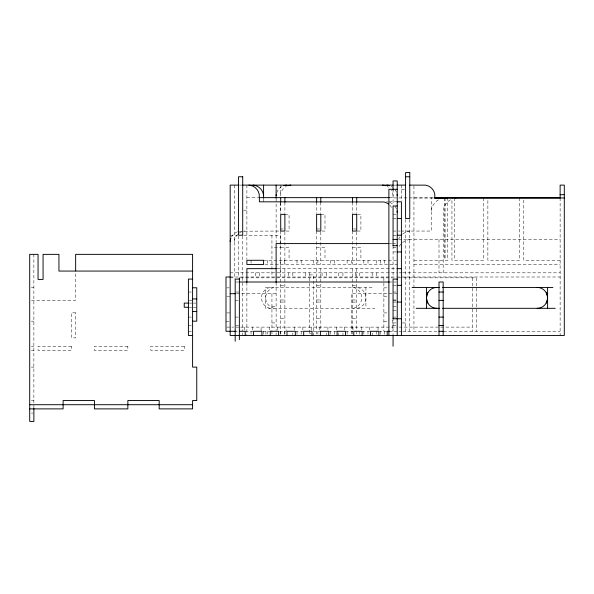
<?xml version="1.0" encoding="UTF-8"?>
<svg xmlns="http://www.w3.org/2000/svg" width="594" height="594" viewBox="0 0 594 594"><rect width="100%" height="100%" fill="white"/><g stroke="black" fill="none" stroke-linecap="round" stroke-linejoin="round"><path stroke-width="0.45" stroke-dasharray="2.97 2.23" d="M431.296 210.707L431.355 210.068A14.768 14.768 0 0 1 439.144 199.406M234.348 241.602L234.526 240.228A11.486 11.486 0 0 1 237.667 234.363M239.345 231.222L280.294 231.051M243.525 231.222L244.899 231.051M410.038 231.051L409.4 231.111A14.768 14.768 0 0 0 401.41 235.231M410.038 239.404L409.4 239.464A14.768 14.768 0 0 0 398.73 247.253M239.865 185.113L242.708 185.113M393.065 185.113L397.238 185.113M401.418 189.286L405.591 189.286M246.881 197.639L258.769 197.639M389.426 197.639L393.065 197.639M393.688 197.906L434.036 197.906M413.944 197.973L434.058 197.973M397.238 201.819L386.694 201.819L388.068 201.99M243.54 210.172L246.881 210.172M284.89 214.345L289.063 214.345L289.063 231.051L284.89 231.051M320.805 214.345L324.985 214.345L324.985 231.051L320.805 231.051L320.805 264.464M357.558 214.345L360.9 214.345L360.9 231.051L356.727 231.051M393.065 214.345L397.238 214.345M393.065 218.525L397.238 218.525M280.71 228.965L283.219 228.965M316.632 228.965L320.805 228.965M353.385 228.965L356.727 228.965M393.065 231.051L399.977 231.051M400.891 231.051L431.296 231.051L431.296 197.906M230.175 235.231L237.437 235.231M243.792 235.231L280.294 235.231L280.294 247.757L271.941 247.757M393.065 235.231L397.238 235.231M398.522 239.404L560.127 239.404M389.842 243.585L391.691 243.585M392.612 243.585L396.309 243.585M280.71 247.757L289.063 247.757L289.063 260.291M316.632 247.757L324.985 247.757L324.985 260.291M352.546 247.757L360.9 247.757L360.9 260.291M393.065 247.757L397.238 247.757M393.065 251.938L397.238 251.938M263.588 260.291L397.238 260.291M413.944 260.291L447.772 260.291L447.772 197.973M560.127 260.291L523.789 260.291L523.789 197.973M264.976 264.464L397.238 264.464M413.944 264.464L560.127 264.464M277.056 268.644L397.238 268.644M230.175 272.817L397.238 272.817M399.057 272.817L401.878 272.817M402.687 272.817L560.127 272.817M309.533 274.903L313.706 274.903L313.706 335.469M230.175 276.997L560.127 276.997M230.175 277.829L234.808 277.829M240.362 277.829L392.374 277.829M398.596 277.829L476.596 277.829L476.596 331.289M236.026 282.009L238.528 282.009M389.36 282.009L392.137 282.009M393.896 282.009L396.406 282.009M280.71 285.35L284.89 285.35M316.632 285.35L320.805 285.35M352.546 285.35L356.727 285.35M393.065 285.35L397.238 285.35M372.096 287.437L265.674 287.437L265.674 308.316L374.933 308.316M31.371 287.771L33.873 287.771M226.834 287.852L229.343 287.852M383.873 287.852L388.053 287.852M188.409 292.033L192.59 292.033M236.026 292.033L239.367 292.033M393.065 292.033L397.238 292.033M236.531 293.703L276.121 293.703M397.238 293.703L351.292 293.703L351.292 335.469M226.834 296.206L230.175 296.206M383.873 296.206L388.053 296.206M280.71 299.963L284.89 299.963M316.632 299.963L320.805 299.963M352.546 299.963L356.727 299.963M393.065 299.963L397.238 299.963M31.541 300.297L75.646 300.297L75.646 272.735M189.248 300.386L192.59 300.386M235.187 300.386L238.528 300.386M393.065 300.386L397.238 300.386M280.71 302.056L284.89 302.056M316.632 302.056L320.805 302.056M352.546 302.056L356.727 302.056M393.065 302.056L397.238 302.056M189.248 303.096L192.59 303.096M193.421 303.096L195.931 303.096M271.941 306.229L276.121 306.229M393.065 306.229L396.406 306.229M189.248 307.276L191.751 307.276M193.421 307.276L196.763 307.276M393.065 310.41L396.406 310.41M226.834 312.912L230.175 312.912M383.873 312.912L388.053 312.912M188.409 317.092L192.59 317.092M235.187 317.092L238.528 317.092M393.065 317.092L397.238 317.092M280.71 318.763L284.89 318.763M316.632 318.763L320.805 318.763M352.546 318.763L356.727 318.763M31.371 321.183L33.873 321.183M226.002 321.265L229.343 321.265M383.873 321.265L388.053 321.265M271.941 322.936L276.121 322.936M393.065 322.936L397.238 322.936M402.249 322.936L405.591 322.936M188.409 325.445L191.751 325.445M236.026 325.445L238.528 325.445M393.065 325.445L396.406 325.445M226.834 327.116L230.175 327.116M231.846 327.116L233.516 327.116M236.026 327.116L239.738 327.116M240.667 327.116L397.238 327.116M399.094 327.116L472.416 327.116M188.409 331.289L191.751 331.289M234.348 331.289L239.367 331.289M245.211 331.289L253.564 331.289M271.035 331.289L261.085 331.289L261.085 327.116M279.551 331.289L286.145 331.289L286.145 327.116M295.329 331.289L303.326 331.289M312.993 331.289L320.805 331.289L320.805 268.644M336.664 331.289L327.91 331.289L327.91 327.116M345.448 331.289L353.088 331.289M370.203 331.289L361.323 331.289L361.323 327.116M378.861 331.289L388.053 331.289M388.884 331.289L397.238 331.289M399.086 331.289L401.878 331.289M402.777 331.289L438.075 331.289M443.644 331.289L560.127 331.289M309.533 333.375L311.204 333.375M31.371 346.243L33.873 346.243M31.371 350.415L33.873 350.415M31.371 367.122L33.873 367.122M31.371 400.534L33.873 400.534M31.371 413.068L33.041 413.068M393.065 195.656L392.886 194.283A11.486 11.486 0 0 0 390.852 189.694M560.127 197.965L560.127 335.469M519.609 197.973L519.609 260.291L487.867 260.291L487.867 197.973M483.694 197.973L483.694 260.291L451.952 260.291L451.952 197.973M472.416 277.829L472.416 331.289M454.529 197.973L454.529 260.291M445.099 197.973L445.099 260.291M444.342 197.973L444.342 260.291M443.183 272.817L443.235 210.128A14.768 14.768 0 0 1 453.125 198.574M439.003 239.404L439.003 272.817M413.944 186.026L413.944 331.289M409.771 219.416L409.771 331.289M405.591 219.416L405.591 331.289M401.418 185.113L401.418 200.891M393.065 189.286L393.065 205.064M393.065 246.176L393.065 278.141M393.065 318.02L393.065 335.469M392.226 320.225L392.226 331.289M384.704 260.291L384.704 264.464M384.704 331.289L384.704 335.469M383.873 277.829L383.873 331.289M380.531 260.291L380.531 264.464M380.531 331.289L380.531 335.469M378.029 327.116L378.029 330.457M376.358 260.291L376.358 264.464M376.351 272.817L376.351 276.997M376.358 331.289L376.358 335.469M372.178 272.817L372.178 276.997M372.178 332.959L372.178 335.469M369.676 327.116L369.676 331.289M367.998 260.291L367.998 264.464M367.998 331.289L367.998 335.469M365.911 287.437L365.911 308.316M363.825 260.291L363.825 264.464M363.825 331.289L363.825 335.469M359.645 272.817L359.645 276.997M359.652 331.289L359.652 335.469M356.727 202.25L356.727 213.454M356.727 231.979L356.727 264.464M356.727 268.644L356.727 335.469M355.472 272.817L355.472 276.997M352.97 327.116L352.97 330.457M352.546 202.25L352.546 213.454M352.546 231.051L352.546 264.464M352.546 268.644L352.546 335.469M351.292 260.291L351.292 264.464M347.119 260.291L347.119 264.464M347.119 331.289L347.119 335.469M344.617 327.116L344.617 331.289M342.938 272.817L342.938 276.997M342.946 332.959L342.946 335.469M338.766 272.817L338.766 276.997M338.766 332.959L338.766 335.469M336.263 327.116L336.263 331.289M334.585 260.291L334.585 264.464M334.585 331.289L334.585 335.469M330.413 260.291L330.413 264.464M330.413 331.289L330.413 335.469M326.232 272.817L326.232 276.997M326.24 332.959L326.24 335.469M322.059 272.817L322.059 276.997M320.805 202.25L320.805 213.454M319.557 327.116L319.557 331.289M317.879 260.291L317.887 264.464M317.879 331.289L317.879 335.469M316.632 202.25L316.632 213.454M316.632 231.051L316.632 264.464M316.632 268.644L316.632 335.469M313.706 260.291L313.706 264.464M311.204 327.116L311.204 331.289M309.526 272.817L309.533 333.798M305.353 272.817L305.353 276.997M302.851 327.116L302.851 331.289M301.173 260.291L301.173 264.464M301.173 331.289L301.173 335.469M297 260.291L297 264.464M297 331.289L297 335.469M294.498 327.116L294.498 331.289M292.82 272.817L292.827 276.997M292.827 332.959L292.827 335.469M288.647 272.817L288.647 276.997M284.89 202.25L284.89 213.454M284.89 231.979L284.89 264.464M284.89 268.644L284.89 335.469M284.467 260.291L284.467 264.464M284.467 331.289L284.467 335.469M280.71 202.25L280.71 213.454M280.71 231.051L280.71 264.464M280.71 268.644L280.71 335.469M280.294 185.113L280.294 195.656L280.465 194.283A11.486 11.486 0 0 1 286.301 186.419M280.294 202.918L280.294 212.897M280.294 260.291L280.294 272.817M280.294 331.289L280.294 335.469M277.792 327.116L277.792 331.289M276.121 198.782L276.121 242.56M276.121 282.566L276.121 330.375M276.121 332.959L276.121 335.469M271.941 235.231L271.941 276.997M271.941 293.703L271.941 330.457M271.941 330.992L271.941 335.469M269.438 327.116L269.438 331.289M267.76 260.291L267.768 264.464M267.76 331.289L267.76 335.469M265.926 331.289L265.926 335.469M263.588 199.176L263.588 201.819M263.588 331.289L263.588 335.469M259.407 272.817L259.407 276.997M255.234 272.817L255.234 276.997M252.732 327.116L252.732 331.289M251.054 260.291L251.054 264.464M251.054 331.289L251.054 335.469M246.881 185.113L246.881 259.37M246.881 282.462L246.881 335.469M244.379 327.116L244.379 331.289M242.708 235.967L242.708 331.289M242.708 332.959L242.708 335.469M238.528 235.967L238.528 277.153M234.348 185.113L234.348 278.853M33.873 254.358L33.873 408.887M274.027 308.316A10.699 10.699 0 0 1 274.027 287.437M357.558 287.437A10.699 10.699 0 0 1 357.558 308.316M238.937 233.264A11.486 11.486 0 0 1 241.899 231.675M391.231 186.419A11.486 11.486 0 0 1 392.649 187.318M395.025 189.694A11.486 11.486 0 0 1 396.614 192.656M276.745 192.656A11.486 11.486 0 0 1 282.128 186.419M387.05 186.419A11.486 11.486 0 0 1 388.476 187.318M231.482 237.065A11.486 11.486 0 0 1 233.487 234.363L234.764 233.264A11.486 11.486 0 0 1 237.726 231.675M389.746 205.13A11.486 11.486 0 0 1 391.75 207.826M398.73 238.899A14.768 14.768 0 0 1 399.933 236.961M269.854 308.316A10.699 10.699 0 0 1 269.854 287.437M353.385 287.437A10.699 10.699 0 0 1 353.385 308.316M389.686 202.443A11.486 11.486 0 0 1 393.926 205.13M395.025 206.4A11.486 11.486 0 0 1 396.614 209.363M75.646 312.83L71.466 312.83L71.466 337.889L75.646 337.889L75.646 312.83M71.466 346.243L38.053 346.243L38.053 350.415L71.466 350.415L71.466 346.243M127.851 346.243L94.439 346.243L94.439 350.415L127.851 350.415L127.851 346.243M184.237 346.243L150.824 346.243L150.824 350.415L184.229 350.415L184.237 346.243"/><path stroke-width="0.89" d="M230.175 241.602L230.346 240.228A11.486 11.486 0 0 1 230.799 238.602M276.121 195.656L276.292 194.283M436.917 287.437A10.44 10.44 0 0 0 429.529 290.496C425.556 294.424 425.556 301.336 429.529 305.257A10.44 10.44 0 0 0 436.917 308.316M537.154 308.316A10.44 10.44 0 0 0 544.535 305.257C548.514 301.336 548.514 294.424 544.535 290.496A10.44 10.44 0 0 0 537.154 287.437M286.664 185.113L285.291 185.283A11.486 11.486 0 0 0 283.665 185.736M290.837 185.113L289.464 185.283A11.486 11.486 0 0 0 287.845 185.736M443.458 197.965L444.089 197.906M455.338 198.025L455.977 197.965M405.591 176.76L409.771 176.76M238.996 185.113L230.175 185.113L230.175 335.469L564.3 335.469L564.3 185.113L560.127 185.113L560.127 197.973M242.619 185.113L393.087 185.113M396.792 185.113L405.591 185.113M409.771 185.113L425.705 185.15A11.078 11.078 0 0 1 434.786 194.231L434.83 197.973L447.772 197.973M397.238 189.286L388.884 189.286L388.884 335.469M560.127 194.706L564.3 194.706M259.682 197.639L389.426 197.639M434.949 197.906L560.127 197.906M434.058 197.973L564.3 197.965M397.238 201.819L401.41 201.819L401.41 335.469M397.238 205.992L393.065 205.992L393.065 245.782M397.238 218.525L401.41 218.525M397.238 235.231L401.41 235.231M393.065 239.404L397.238 239.404M388.914 243.585L276.121 243.585L276.121 282.566M393.065 245.671L397.238 245.671M397.238 251.938L401.41 251.938M276.143 268.644L246.881 268.644L246.881 282.462M397.238 268.644L401.41 268.644M192.59 271.064L58.94 271.064L58.94 254.358L43.065 254.358L43.065 279.418L38.053 279.418L38.053 254.358L29.7 254.358L29.7 421.421L33.873 421.421L33.873 408.427M230.175 276.997L226.002 276.997L226.002 331.289L235.744 331.289M192.59 279.083L188.409 279.083L188.409 335.469L192.59 335.469M239.367 279.083L235.187 279.083L235.187 341.231M397.238 279.083L393.065 279.083L393.065 318.822M239.367 282.009L389.36 282.009M397.238 285.35L401.41 285.35M412.11 287.437L439.701 287.437M442.485 287.437L552.91 287.437M192.59 287.771L196.763 287.771L196.763 321.183L192.59 321.183M439.003 292.033L443.183 292.033M230.175 293.703L235.625 293.703M192.59 298.923L196.763 298.923M439.003 300.386L443.183 300.386M397.238 302.056L401.41 302.056M188.409 303.096L184.237 303.096L184.237 307.276L188.409 307.276M416.194 308.316L439.701 308.316M442.478 308.316L555.249 308.316M192.59 311.449L196.763 311.449M439.003 317.092L443.183 317.092M393.065 318.763L401.41 318.763M439.003 325.445L443.183 325.445M239.367 331.289L245.211 331.289L245.211 335.469M389.723 331.289L387.214 331.289L387.214 335.469M439.003 331.289L443.183 331.289M29.7 404.714L192.59 404.714M29.7 408.887L63.113 408.887L63.113 400.534L94.439 400.534L94.439 408.887L127.851 408.887L127.851 400.534L159.177 400.534L159.177 408.887L192.59 408.887L192.59 400.534L196.763 400.534L196.763 367.122L192.59 367.122L192.59 254.358L75.646 254.358L75.646 270.894M386.694 185.113L388.068 185.283A11.486 11.486 0 0 1 389.686 185.736M382.514 185.113L383.887 185.283A11.486 11.486 0 0 1 385.513 185.736M253.044 185.113L254.418 185.283A11.486 11.486 0 0 1 263.417 194.283L263.588 195.656M248.864 185.113L250.237 185.283A11.486 11.486 0 0 1 259.236 194.283L259.415 201.819L383.887 201.99A11.486 11.486 0 0 1 388.476 204.024M397.067 194.283L397.238 195.656M397.067 210.989L397.238 212.362M547.594 287.437L547.594 308.316M443.183 335.469L443.183 282.009L439.003 282.009L439.003 335.469M426.477 287.437L426.477 308.316M397.238 335.469L397.238 180.932L393.065 180.932L393.065 190.214M393.065 335.469L393.065 346.243M378.861 335.469L378.861 331.289L370.508 331.289L370.508 335.469M362.154 335.469L362.154 331.289L353.801 331.289L353.801 335.469M356.727 197.639L356.727 202.25M352.546 197.639L352.546 202.25M345.448 335.469L345.448 331.289L337.095 331.289L337.095 335.469M328.742 335.469L328.742 331.289L320.389 331.289L320.389 335.469M320.805 197.639L320.805 202.25M316.632 197.639L316.632 202.25M312.036 335.469L312.036 331.289L303.683 331.289L303.683 335.469M295.329 335.469L295.329 331.289L286.976 331.289L286.976 335.469M284.89 197.639L284.89 202.25M280.71 197.639L280.71 202.25M278.623 335.469L278.623 331.289L270.27 331.289L270.27 335.469M276.121 185.113L276.113 198.381M263.588 185.113L263.588 198.299M261.917 335.469L261.917 331.289L253.564 331.289L253.564 335.469M239.367 277.829L239.367 339.642M546.198 292.656A10.44 10.44 0 0 1 546.198 303.096M427.873 303.096A10.44 10.44 0 0 1 427.873 292.656M409.771 172.579L405.591 172.579L405.591 218.525L409.771 218.525L409.771 172.579M242.708 176.76L238.528 176.76L238.528 235.231L242.708 235.231L242.708 176.76M284.89 214.345L280.71 214.345L280.71 231.051L284.89 231.051L284.89 214.345M320.805 214.345L316.632 214.345L316.632 231.051L320.805 231.051L320.805 214.345M356.727 214.345L352.546 214.345L352.546 231.051L356.727 231.051L356.727 214.345M263.588 260.291L246.881 260.291L246.881 264.464L263.588 264.464L263.588 260.291"/></g></svg>
